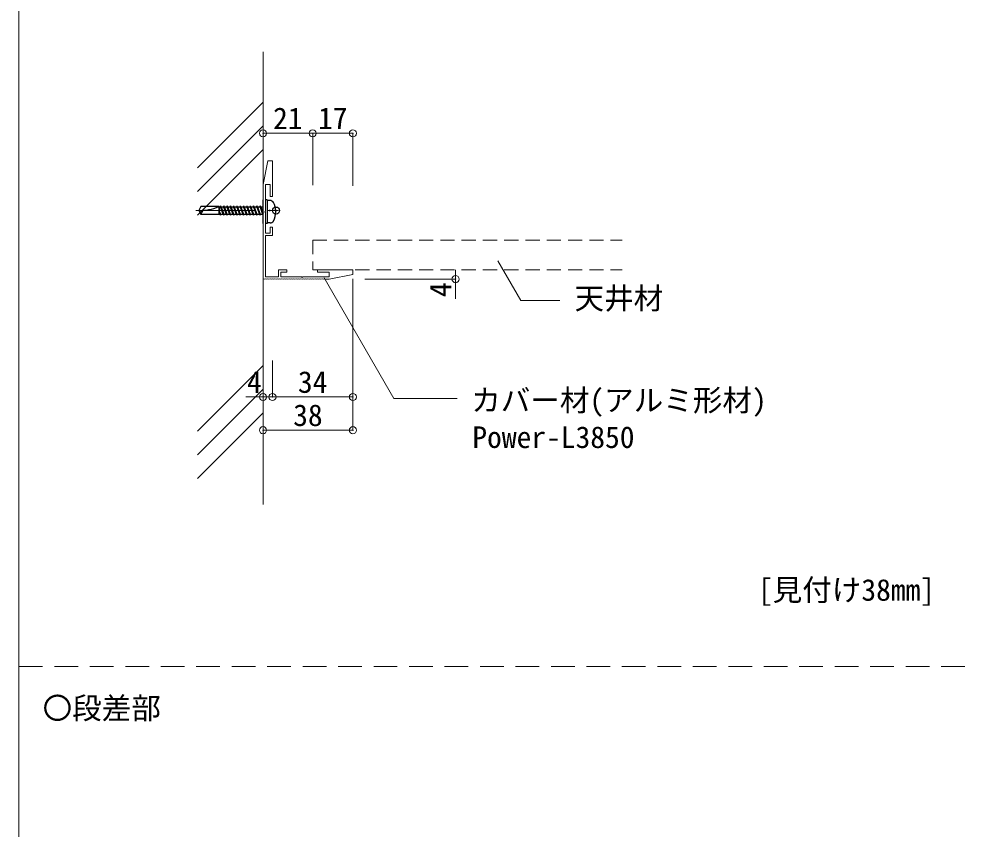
# Model space of a CAD drawing. Units: millimetres on the paper, with parts at other scales. Extents: x -195 to 195, y -140 to 138.
# Drawn here: x 51 to 131.3, y -69 to -0.5 of the extents above; entities that cross this region are included whole.
import ezdxf
from ezdxf.enums import TextEntityAlignment as Align

# ---------------------------------------------------------------- set-up
doc = ezdxf.new("R2010")
doc.units = ezdxf.units.MM
doc.header["$PDMODE"] = 32
doc.header["$PDSIZE"] = 0.6
for name, pattern in [('CHAIN1', [8, 5, -1, 1, -1]), ('DASHED1', [1.8, 1.2, -0.6]), ('DASHED2', [3, 2, -1])]:
    doc.linetypes.add(name, pattern=pattern)
for name, color, linetype, lineweight in [('A-0_中心線', 4, 'CHAIN1', 9), ('A-5_寸法', 4, 'Continuous', 9), ('A-6_文字', 7, 'Continuous', 18), ('A-9_躯体他', 4, 'Continuous', 9), ('A-B_補強金具・金具・その他', 3, 'Continuous', 18), ('A-C_ビス・アンカーボルト・強調図形', 2, 'Continuous', 25), ('A-D_パネル', 4, 'DASHED1', 9), ('F-3_野縁', 7, 'Continuous', 18)]:
    doc.layers.add(name, color=color, linetype=linetype, lineweight=lineweight)
doc.styles.add('ＭＳ ゴシック', font='')
doc.styles.get('ＭＳ ゴシック').set_extended_font_data('MS Gothic')

msp = doc.modelspace()

# ---------------------------------------------------------------- linework, layer by layer
at = {"layer": 'A-0_中心線'}
msp.add_line((65.955, -16.706), (73.464, -16.706), dxfattribs=at)
at = {"layer": 'A-5_寸法'}
for p, q in [((71.641, -10.174), (75.841, -10.174)), ((75.841, -10.174), (75.841, -14.558)), ((75.841, -10.174), (79.241, -10.174)), ((79.241, -10.174), (79.241, -14.62)), ((87.921, -22.506), (87.921, -21.706)), ((87.921, -22.506), (80.257, -22.506)), ((87.921, -22.506), (87.921, -24.163)), ((72.441, -32.472), (72.441, -29.395)), ((71.641, -32.472), (70.175, -32.472)), ((71.641, -32.472), (72.441, -32.472)), ((72.441, -32.472), (79.241, -32.472))]:
    msp.add_line(p, q, dxfattribs=at)
msp.add_lwpolyline([(79.241, -22.486), (79.241, -35.278), (71.641, -35.278)], dxfattribs=at)
at = {"layer": 'A-5_寸法', "color": 7}
for p in [(71.641, -10.174), (75.841, -10.174), (79.241, -10.174), (87.921, -22.506), (71.641, -32.472), (72.441, -32.472), (79.241, -32.472), (71.641, -35.278), (79.241, -35.278)]:
    msp.add_point(p, dxfattribs=at)
at = {"layer": 'A-6_文字'}
for points in [[(91.511, -20.971), (93.448, -24.326), (96.747, -24.326)], [(76.818, -22.404), (82.709, -32.609), (88.059, -32.609)]]:
    msp.add_lwpolyline(points, dxfattribs=at)
at = {"layer": 'A-9_躯体他'}
for p, q in [((71.641, -3.277), (71.641, -41.55)), ((66.09, -13.105), (71.641, -7.553)), ((66.09, -15.105), (71.641, -9.553)), ((66.09, -17.105), (71.641, -11.553)), ((66.09, -35.354), (71.641, -29.802)), ((66.09, -37.354), (71.641, -31.802)), ((66.09, -39.354), (71.641, -33.802))]:
    msp.add_line(p, q, dxfattribs=at)
at = {"layer": 'A-B_補強金具・金具・その他'}
for p, q in [((71.641, -14.506), (72.041, -12.506)), ((72.441, -12.506), (72.041, -12.506)), ((72.441, -15.506), (72.441, -12.506)), ((71.641, -14.806), (71.641, -14.506)), ((71.841, -16.746), (71.841, -14.506)), ((71.781, -16.806), (71.841, -16.746)), ((71.781, -16.806), (71.841, -16.866)), ((71.841, -18.606), (71.841, -16.866)), ((72.241, -18.106), (72.441, -18.106)), ((72.241, -18.606), (72.241, -18.106)), ((72.441, -18.806), (72.441, -18.106)), ((72.241, -18.606), (71.841, -18.606)), ((72.441, -18.806), (71.841, -18.806)), ((71.841, -22.306), (71.841, -18.806)), ((71.641, -22.486), (71.641, -20.206)), ((71.841, -22.306), (72.941, -22.306)), ((72.941, -21.706), (72.941, -22.306)), ((72.941, -21.706), (73.641, -21.706)), ((73.141, -21.906), (73.141, -22.306)), ((73.141, -21.906), (73.641, -21.906)), ((73.141, -22.306), (74.881, -22.306)), ((73.641, -21.906), (73.641, -21.706)), ((74.941, -22.366), (74.881, -22.306)), ((74.941, -22.366), (75.001, -22.306)), ((75.001, -22.306), (77.241, -22.306)), ((76.241, -21.706), (79.241, -21.706)), ((77.241, -22.506), (79.241, -22.106)), ((79.241, -21.706), (79.241, -22.106)), ((76.941, -22.506), (77.241, -22.506))]:
    msp.add_line(p, q, dxfattribs=at)
for points in [[(72.441, -15.506), (72.241, -15.506), (72.241, -14.506), (71.841, -14.506)], [(76.241, -21.706), (76.241, -21.906), (77.241, -21.906), (77.241, -22.306)]]:
    msp.add_lwpolyline(points, dxfattribs=at)
for centre, start, end in [((71.401, -14.906), 337.38014, 22.61986), ((71.401, -15.106), 337.38014, 22.61986), ((71.401, -15.306), 337.38014, 22.61986), ((71.401, -15.506), 337.38014, 22.61986), ((71.401, -15.706), 337.38014, 22.61986), ((71.401, -15.906), 337.38014, 22.61986), ((71.401, -16.106), 337.38014, 22.61986), ((71.401, -16.306), 337.38014, 22.61986), ((71.401, -16.506), 337.38014, 22.61986), ((71.401, -16.706), 337.38014, 22.61986), ((71.401, -16.906), 337.38014, 22.61986), ((71.401, -17.106), 337.38014, 22.61986), ((71.401, -17.306), 337.38014, 22.61986), ((71.401, -17.506), 337.38014, 22.61986), ((71.401, -17.706), 337.38014, 22.61986), ((71.401, -17.906), 337.38014, 22.61986), ((71.401, -17.906), 337.38014, 22.61986), ((71.401, -18.106), 337.38014, 22.61986), ((71.401, -18.306), 337.38014, 22.61986), ((71.401, -18.506), 337.38014, 22.61986), ((71.401, -18.706), 337.38014, 22.61986), ((71.401, -18.906), 337.38014, 22.61986), ((71.401, -19.106), 337.38014, 22.61986), ((71.401, -19.306), 337.38014, 22.61986), ((71.401, -19.506), 337.38014, 22.61986), ((71.401, -19.706), 337.38014, 22.61986), ((71.401, -19.906), 337.38014, 22.61986), ((71.401, -20.106), 337.38014, 22.61986), ((71.641, -22.746), 67.38014, 90), ((71.841, -22.746), 67.38014, 112.61986), ((72.041, -22.746), 67.38014, 112.61986), ((72.241, -22.746), 67.38014, 112.61986), ((72.441, -22.746), 67.38014, 112.61986), ((72.641, -22.746), 67.38014, 112.61986), ((72.841, -22.746), 67.38014, 112.61986), ((73.041, -22.746), 67.38014, 112.61986), ((73.241, -22.746), 67.38014, 112.61986), ((73.441, -22.746), 67.38014, 112.61986), ((73.641, -22.746), 67.38014, 112.61986), ((73.841, -22.746), 67.38014, 112.61986), ((74.041, -22.746), 67.38014, 112.61986), ((74.241, -22.746), 67.38014, 112.61986), ((74.441, -22.746), 67.38014, 112.61986), ((74.641, -22.746), 67.38014, 112.61986), ((74.841, -22.746), 67.38014, 112.61986), ((75.041, -22.746), 67.38014, 112.61986), ((75.241, -22.746), 67.38014, 112.61986), ((75.441, -22.746), 67.38014, 112.61986), ((75.641, -22.746), 67.38014, 112.61986), ((75.841, -22.746), 67.38014, 112.61986), ((76.041, -22.746), 67.38014, 112.61986), ((76.241, -22.746), 67.38014, 112.61986), ((76.441, -22.746), 67.38014, 112.61986), ((76.641, -22.746), 67.38014, 112.61986), ((76.841, -22.746), 67.38014, 112.61986)]:
    msp.add_arc(centre, 0.26, start, end, dxfattribs=at)
at = {"layer": 'A-C_ビス・アンカーボルト・強調図形'}
for p, q in [((71.981, -15.806), (71.841, -15.806)), ((72.236, -15.856), (71.981, -15.856)), ((67.907, -16.376), (66.392, -16.376)), ((67.941, -16.396), (67.907, -16.376)), ((67.941, -16.396), (67.941, -17.016)), ((67.941, -16.396), (68.03, -16.396)), ((67.941, -16.759), (68.032, -17.006)), ((68.021, -16.306), (68.093, -16.406)), ((68.021, -16.306), (68.031, -16.406)), ((68.031, -16.406), (68.25, -17.006)), ((68.093, -16.406), (68.312, -17.006)), ((68.101, -16.396), (68.31, -16.396)), ((68.301, -16.306), (68.373, -16.406)), ((68.301, -16.306), (68.311, -16.406)), ((68.311, -16.406), (68.53, -17.006)), ((68.373, -16.406), (68.592, -17.006)), ((68.381, -16.396), (68.59, -16.396)), ((68.581, -16.306), (68.653, -16.406)), ((68.581, -16.306), (68.591, -16.406)), ((68.591, -16.406), (68.81, -17.006)), ((68.653, -16.406), (68.872, -17.006)), ((68.661, -16.396), (68.87, -16.396)), ((68.861, -16.306), (68.933, -16.406)), ((68.861, -16.306), (68.871, -16.406)), ((68.871, -16.406), (69.09, -17.006)), ((68.926, -16.396), (69.15, -16.396)), ((68.926, -16.396), (69.134, -16.396)), ((68.933, -16.406), (69.152, -17.006)), ((69.141, -16.306), (69.213, -16.406)), ((69.141, -16.306), (69.151, -16.406)), ((69.206, -16.396), (69.43, -16.396)), ((69.213, -16.406), (69.432, -17.006)), ((69.421, -16.306), (69.493, -16.406)), ((69.421, -16.306), (69.431, -16.406)), ((69.486, -16.396), (69.71, -16.396)), ((69.493, -16.406), (69.712, -17.006)), ((69.701, -16.306), (69.773, -16.406)), ((69.701, -16.306), (69.711, -16.406)), ((69.766, -16.396), (69.99, -16.396)), ((69.773, -16.406), (69.992, -17.006)), ((69.981, -16.306), (70.053, -16.406)), ((69.981, -16.306), (69.991, -16.406)), ((70.046, -16.396), (70.27, -16.396)), ((70.053, -16.406), (70.272, -17.006)), ((70.261, -16.306), (70.333, -16.406)), ((70.261, -16.306), (70.271, -16.406)), ((70.326, -16.396), (70.83, -16.396)), ((70.333, -16.406), (70.552, -17.006)), ((70.541, -16.306), (70.613, -16.406)), ((70.541, -16.306), (70.551, -16.406)), ((70.613, -16.406), (70.832, -17.006)), ((70.821, -16.306), (70.893, -16.406)), ((70.821, -16.306), (70.831, -16.406)), ((70.886, -16.396), (71.11, -16.396)), ((70.893, -16.406), (71.112, -17.006)), ((71.101, -16.306), (71.173, -16.406)), ((71.101, -16.306), (71.111, -16.406)), ((71.166, -16.396), (71.39, -16.396)), ((71.173, -16.406), (71.392, -17.006)), ((71.381, -16.306), (71.453, -16.406)), ((71.381, -16.306), (71.391, -16.406)), ((71.446, -16.396), (71.641, -16.396)), ((71.453, -16.406), (71.641, -16.923)), ((71.781, -16.806), (71.841, -16.746)), ((71.781, -16.806), (71.841, -16.866)), ((72.181, -16.706), (72.241, -16.646)), ((72.181, -16.706), (72.241, -16.646)), ((72.181, -16.706), (72.241, -16.766)), ((72.181, -16.706), (72.241, -16.766)), ((67.941, -17.016), (67.907, -17.036)), ((67.941, -16.928), (67.97, -17.006)), ((67.941, -17.016), (67.977, -17.016)), ((67.97, -17.006), (68.041, -17.106)), ((68.032, -17.006), (68.041, -17.106)), ((68.033, -17.016), (68.257, -17.016)), ((68.25, -17.006), (68.321, -17.106)), ((68.312, -17.006), (68.321, -17.106)), ((68.313, -17.016), (68.537, -17.016)), ((68.53, -17.006), (68.601, -17.106)), ((68.592, -17.006), (68.601, -17.106)), ((68.593, -17.016), (68.817, -17.016)), ((68.81, -17.006), (68.881, -17.106)), ((68.857, -17.016), (69.081, -17.016)), ((68.872, -17.006), (68.881, -17.106)), ((68.873, -17.016), (69.097, -17.016)), ((69.09, -17.006), (69.161, -17.106)), ((69.152, -17.006), (69.161, -17.106)), ((69.153, -17.016), (69.377, -17.016)), ((69.432, -17.006), (69.441, -17.106)), ((69.433, -17.016), (69.657, -17.016)), ((69.712, -17.006), (69.721, -17.106)), ((69.713, -17.016), (69.937, -17.016)), ((69.992, -17.006), (70.001, -17.106)), ((69.993, -17.016), (70.217, -17.016)), ((70.272, -17.006), (70.281, -17.106)), ((70.273, -17.016), (70.497, -17.016)), ((70.552, -17.006), (70.561, -17.106)), ((70.553, -17.016), (70.777, -17.016)), ((70.832, -17.006), (70.841, -17.106)), ((70.833, -17.016), (71.057, -17.016)), ((71.112, -17.006), (71.121, -17.106)), ((71.113, -17.016), (71.337, -17.016)), ((71.392, -17.006), (71.401, -17.106)), ((71.393, -17.016), (71.617, -17.016)), ((72.236, -17.756), (71.981, -17.756))]:
    msp.add_line(p, q, dxfattribs=at)
for points in [[(71.981, -15.806), (71.981, -17.806), (71.841, -17.806)], [(66.392, -16.376), (66.201, -16.706), (66.392, -17.036)], [(67.907, -16.376), (67.907, -17.036), (66.392, -17.036)], [(69.151, -16.406), (69.37, -17.006), (69.441, -17.106)], [(69.431, -16.406), (69.65, -17.006), (69.721, -17.106)], [(69.711, -16.406), (69.93, -17.006), (70.001, -17.106)], [(69.991, -16.406), (70.21, -17.006), (70.281, -17.106)], [(70.271, -16.406), (70.49, -17.006), (70.561, -17.106)], [(70.551, -16.406), (70.77, -17.006), (70.841, -17.106)], [(70.831, -16.406), (71.05, -17.006), (71.121, -17.106)], [(71.111, -16.406), (71.33, -17.006), (71.401, -17.106)], [(71.391, -16.406), (71.61, -17.006), (71.641, -17.05)]]:
    msp.add_lwpolyline(points, dxfattribs=at)
for centre, radius, start, end in [((71.401, -15.906), 0.26, 337.38014, 22.61986), ((71.401, -16.106), 0.26, 337.38014, 22.61986), ((72.236, -16.176), 0.32, 29.48446, 90), ((71.121, -16.806), 1.6, 330.51554, 29.48446), ((66.217, -12.216), 4.491, 269.80088, 292.10275), ((62.982, -14.906), 4, 328.15398, 333.4584), ((71.401, -16.306), 0.26, 337.38014, 22.61986), ((71.401, -16.506), 0.26, 337.38014, 22.61986), ((71.401, -16.706), 0.26, 337.38014, 22.61986), ((71.401, -16.906), 0.26, 337.38014, 22.61986), ((71.401, -17.106), 0.26, 337.38014, 22.61986), ((71.401, -17.306), 0.26, 337.38014, 22.61986), ((71.401, -17.506), 0.26, 337.38014, 22.61986), ((71.401, -17.706), 0.26, 337.38014, 22.61986), ((72.236, -17.436), 0.32, 270, 330.51554)]:
    msp.add_arc(centre, radius, start, end, dxfattribs=at)
msp.add_point((72.741, -16.706), dxfattribs=at)
at = {"layer": 'A-D_パネル'}
for p, q in [((75.841, -19.206), (102.009, -19.206)), ((75.841, -19.206), (75.841, -21.706)), ((75.841, -21.706), (102.009, -21.706))]:
    msp.add_line(p, q, dxfattribs=at)
at = {"layer": 'F-3_野縁', "color": 3}
msp.add_line((51, 131.5), (51, -117.5), dxfattribs=at)
at = {"layer": 'F-3_野縁', "color": 3, "linetype": 'DASHED2'}
msp.add_line((51, -55.25), (191, -55.25), dxfattribs=at)

# ---------------------------------------------------------------- texts
at = {"layer": 'A-5_寸法', "style": 'ＭＳ ゴシック'}
for s, p in [('21', (72.491, -10.374)), ('17', (76.291, -10.374)), ('4', (70.286, -32.672)), ('34', (74.591, -32.672)), ('38', (74.191, -35.478))]:
    msp.add_text(s, height=1.833, dxfattribs=at).set_placement(p, align=Align.BOTTOM_LEFT)
msp.add_text('4', height=1.833, rotation=90, dxfattribs=at).set_placement((88.121, -24.027), align=Align.BOTTOM_LEFT)
at = {"layer": 'A-6_文字', "style": 'ＭＳ ゴシック'}
for s, p in [('天井材', (97.986, -25.592)), ('カバー材(アルミ形材)', (89.246, -34.213)), ('Power-L3850', (89.345, -37.336)), ('[見付け38mm]', (113.5, -50.25)), ('〇段差部', (53, -60.25))]:
    msp.add_text(s, height=1.833, dxfattribs=at).set_placement(p, align=Align.BOTTOM_LEFT)

doc.saveas('drawing.dxf')
